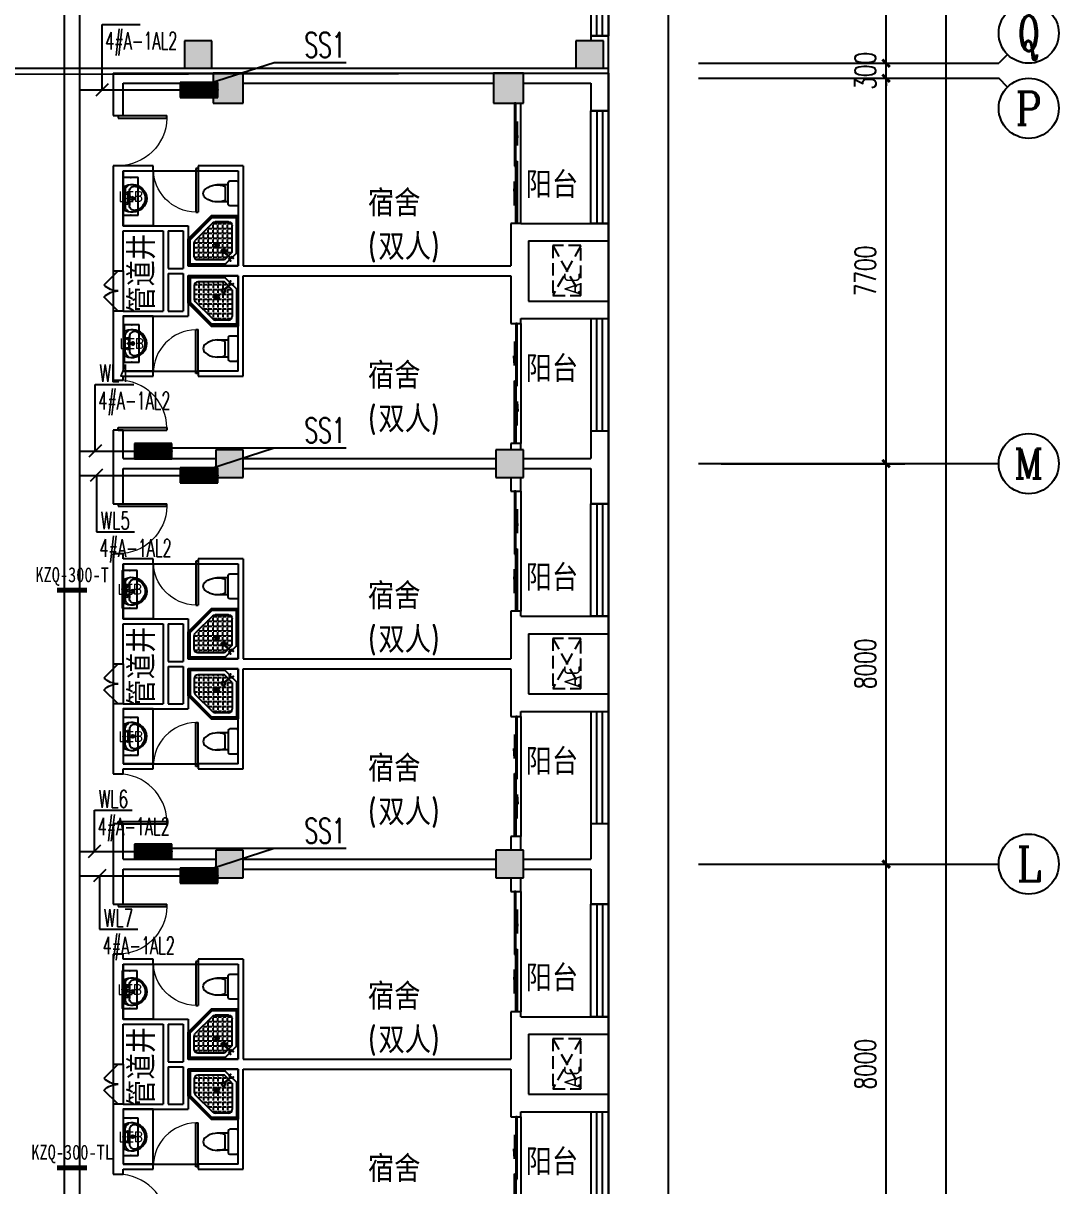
# Model space of a CAD drawing. Extents: x 1725663 to 4653551, y -550461 to 248782.
# Drawn here: x 2155753 to 2176450, y -62416 to -39188 of the extents above; entities that cross this region are included whole.
import ezdxf
from ezdxf.enums import TextEntityAlignment as Align

# ---------------------------------------------------------------- set-up
doc = ezdxf.new("R2010")
doc.units = 0
doc.header["$LTSCALE"] = 1000
doc.linetypes.add('DASH', pattern=[0.35, 0.25, -0.1])
for name, color, linetype in [('0-底图', 7, 'Continuous'), ('AXIS', 3, 'Continuous'), ('AXIS_TEXT', 7, 'Continuous'), ('CABLETRAY', 4, 'Continuous'), ('CLAYER', 7, 'Continuous'), ('COLUMN', 255, 'Continuous'), ('DIM-照明', 3, 'Continuous'), ('DIM-箱柜', 7, 'Continuous'), ('DOOR_FIRE', 4, 'Continuous'), ('EQUIP-箱柜', 3, 'Continuous'), ('fur', 253, 'Continuous'), ('GROUND', 2, 'Continuous'), ('PUB_HATCH', 8, 'Continuous'), ('PUB_TEXT', 7, 'Continuous'), ('TEL_TEXT', 7, 'Continuous'), ('WALL', 2, 'Continuous'), ('WINDOW', 4, 'Continuous'), ('WIRE-照明', 6, 'Continuous'), ('抗震支吊架', 2, 'Continuous'), ('洁具', 213, 'Continuous'), ('空调外机', 211, 'Continuous')]:
    doc.layers.add(name, color=color, linetype=linetype)
doc.styles.add('_TCH_AXIS', font='COMPLEX', dxfattribs={"bigfont": 'GBCBIG'})
doc.styles.add('_TEL_DIM', font='SIMPLEX', dxfattribs={"width": 0.8, "height": 3.5, "bigfont": 'HZTXT'})
doc.styles.add('A_DIM_T3', font='SIMPLEX', dxfattribs={"width": 0.7, "bigfont": 'HZ'})
doc.styles.add('COMPLEX', font='COMPLEX')
doc.styles.add('kzcad', font='', dxfattribs={"width": 0.8})
doc.styles.get("Standard").update_dxf_attribs({"font": 'geniso.shx', "bigfont": 'hztxt.shx'})
doc.styles.get('kzcad').set_extended_font_data('SimSun')
doc.dimstyles.new('_TCH_ARCH&&150', dxfattribs={"dimtxt": 420, "dimasz": 150, "dimexe": 375, "dimexo": 450, "dimgap": 202.5, "dimtad": 1, "dimdec": 0, "dimzin": 0, "dimdsep": 46, "dimtxsty": 'A_DIM_T3', "dimblk": 'ARCHTICK', "dimcen": 0.09, "dimclrt": 7, "dimazin": 2, "dimtfac": 1, "dimtdec": 0, "dimtix": 1, "dimtmove": 2, "dimatfit": 3, "dimfxl": 150, "dimtolj": 1, "dimtzin": 0, "dimarcsym": 0})

# ---------------------------------------------------------------- blocks, each defined once
blk = doc.blocks.new('*X490')
at = {"color": 0}
for p, q in [((-250, 33), (-83, 200)), ((-250, 68), (-118, 200)), ((-250, 104), (-154, 200)), ((-250, 139), (-189, 200)), ((-250, 174), (-224, 200)), ((-247, 0), (-47, 200)), ((-212, 0), (-12, 200)), ((-177, 0), (23, 200)), ((-141, 0), (59, 200)), ((-106, 0), (94, 200)), ((-71, 0), (129, 200)), ((-35, 0), (165, 200)), ((0, 0), (200, 200)), ((35, 0), (235, 200)), ((71, 0), (250, 179)), ((106, 0), (250, 144)), ((141, 0), (250, 109)), ((177, 0), (250, 73)), ((212, 0), (250, 38)), ((247, 0), (250, 3))]:
    blk.add_line(p, q, dxfattribs=at)
blk = doc.blocks.new('$equip$00002943')
for p, q in [((-0.75, 0.6), (-0.75, 0)), ((0.75, 0.6), (-0.75, 0.6)), ((0.75, 0), (0.75, 0.6)), ((-0.75, 0), (0.75, 0))]:
    blk.add_line(p, q)
for points, const_width in [([(-0.75, 0.3), (0.75, 0.3)], 0.6), ([(-0.75, 0.6), (-0.75, 0), (0.75, 0), (0.75, 0.6), (-0.75, 0.6), (-0.75, 0)], 0.02)]:
    blk.add_lwpolyline(points, dxfattribs=dict(const_width=const_width))
for p in [(0, 0.6), (-0.75, 0.3), (0, 0), (0.75, 0.3)]:
    blk.add_point(p)
at = {"xscale": 0.00300000000061118, "yscale": 0.00300000000061118, "zscale": 0.00300000000061118}
blk.add_blockref('*X490', (0, 0), dxfattribs=at)
at = {"color": 7, "style": '_TEL_DIM', "flags": 1}
for tag in ['A', 'REMARK']:
    blk.add_attdef(tag, text='', height=0.00002, dxfattribs=at).set_placement((0, 0), align=Align.MIDDLE_CENTER)
blk = doc.blocks.new('$equip$00002908')
for p, q in [((0.75, 0.6), (-0.75, 0.6)), ((-0.75, 0.6), (-0.75, 0)), ((0.75, 0), (0.75, 0.6)), ((-0.75, 0), (0.75, 0))]:
    blk.add_line(p, q)
at = {"const_width": 0.04}
blk.add_lwpolyline([(-0.75, 0.6), (-0.75, 0), (0.75, 0), (0.75, 0.6), (-0.75, 0.6), (-0.75, 0)], dxfattribs=at)
for p in [(0, 0.6), (-0.75, 0.3), (0, 0), (0.75, 0.3)]:
    blk.add_point(p)
at = {"color": 7, "style": '_TEL_DIM'}
blk.add_attdef('$TEXT$', text='', height=0.4, dxfattribs=at).set_placement((0, 0.3), align=Align.MIDDLE_CENTER)
at = {"color": 7, "style": '_TEL_DIM', "flags": 1}
for tag in ['A', 'REMARK']:
    blk.add_attdef(tag, text='', height=0.00002, dxfattribs=at).set_placement((0, 0), align=Align.MIDDLE_CENTER)
blk = doc.blocks.new('1F平面-CAD导入_dwg_Drawing4_t3_dwg_$plan$00001613-474159-1F-927810-1F')
at = {"layer": '洁具'}
for p, q in [((-30, 250), (-170, 250)), ((-200, 170), (-430, 170)), ((-260, -140), (-260, 140)), ((-200, -170), (-200, -220)), ((-170, -250), (-30, -250))]:
    blk.add_line(p, q, dxfattribs=at)
for points in [[(-200, 220), (-200, 170), (-200, -170), (-430, -170)], [(0, -220), (0, 220)]]:
    blk.add_lwpolyline(points, dxfattribs=at)
for centre, radius, start, end in [((-170, 220), 30, 90, 180), ((-30, 220), 30, 0, 90), ((-590, 0), 110, 123.4509, 236.5491), ((-413, -227), 398, 67.4505, 126.6381), ((-413, 227), 398, 233.3619, 292.5495), ((-170, -220), 30, 180, 270), ((-30, -220), 30, 270, 0)]:
    blk.add_arc(centre, radius, start, end, dxfattribs=at)
blk = doc.blocks.new('$lvtry$00000169')
at = {"color": 0}
for p, q in [((259, -36), (259, 0)), ((259, -36), (36, -259)), ((276, -120), (120, -276)), ((144, -151), (291, -298)), ((151, -144), (298, -291)), ((183, -213), (205, -213)), ((220, -213), (243, -213)), ((259, -24), (976, -24)), ((259, -36), (964, -36)), ((270, -213), (270, -143)), ((270, -213), (340, -213)), ((276, -120), (808, -120)), ((366, -213), (366, -143)), ((366, -213), (436, -213)), ((462, -213), (462, -143)), ((462, -213), (532, -213)), ((558, -213), (558, -143)), ((558, -213), (628, -213)), ((655, -213), (655, -143)), ((655, -213), (725, -213)), ((751, -213), (751, -143)), ((751, -213), (821, -213)), ((847, -213), (847, -143)), ((847, -213), (880, -213)), ((880, -192), (880, -460)), ((964, -36), (976, -24)), ((964, -36), (964, -525)), ((976, -24), (976, -530)), ((36, -259), (0, -259)), ((24, -259), (24, -976)), ((36, -259), (36, -964)), ((120, -276), (120, -808)), ((120, -309), (147, -309)), ((120, -405), (147, -405)), ((173, -309), (173, -239)), ((173, -309), (243, -309)), ((173, -405), (173, -335)), ((173, -405), (243, -405)), ((173, -501), (173, -431)), ((270, -263), (270, -239)), ((270, -405), (270, -335)), ((270, -405), (340, -405)), ((270, -501), (270, -431)), ((334, -309), (340, -309)), ((366, -309), (366, -239)), ((366, -309), (436, -309)), ((366, -405), (366, -335)), ((366, -405), (379, -405)), ((366, -501), (366, -431)), ((462, -309), (462, -239)), ((462, -309), (532, -309)), ((462, -405), (462, -335)), ((462, -405), (532, -405)), ((462, -501), (462, -431)), ((558, -309), (558, -239)), ((558, -309), (628, -309)), ((558, -405), (558, -335)), ((558, -405), (628, -405)), ((558, -501), (558, -431)), ((655, -309), (655, -239)), ((655, -309), (725, -309)), ((655, -405), (655, -335)), ((655, -405), (725, -405)), ((655, -501), (655, -431)), ((751, -309), (751, -239)), ((751, -309), (821, -309)), ((751, -405), (751, -335)), ((751, -405), (821, -405)), ((751, -501), (751, -431)), ((847, -309), (847, -239)), ((847, -309), (880, -309)), ((847, -405), (847, -335)), ((847, -405), (880, -405)), ((847, -501), (847, -431)), ((120, -501), (147, -501)), ((120, -598), (147, -598)), ((120, -694), (147, -694)), ((173, -501), (243, -501)), ((173, -598), (173, -528)), ((173, -598), (243, -598)), ((173, -694), (173, -624)), ((173, -694), (243, -694)), ((270, -501), (340, -501)), ((270, -598), (270, -528)), ((270, -598), (340, -598)), ((270, -694), (270, -624)), ((270, -694), (340, -694)), ((366, -501), (436, -501)), ((366, -598), (366, -528)), ((366, -598), (436, -598)), ((366, -694), (366, -624)), ((366, -694), (436, -694)), ((462, -501), (532, -501)), ((462, -598), (462, -528)), ((462, -598), (532, -598)), ((462, -694), (462, -624)), ((462, -694), (532, -694)), ((859, -511), (511, -859)), ((964, -525), (525, -964)), ((976, -530), (530, -976)), ((558, -501), (628, -501)), ((558, -598), (558, -528)), ((558, -598), (628, -598)), ((558, -694), (558, -624)), ((558, -694), (628, -694)), ((655, -501), (725, -501)), ((655, -598), (655, -528)), ((655, -598), (725, -598)), ((655, -694), (655, -624)), ((655, -694), (676, -694)), ((751, -501), (821, -501)), ((751, -598), (751, -528)), ((751, -598), (773, -598)), ((847, -501), (867, -501)), ((964, -525), (976, -530)), ((120, -790), (147, -790)), ((173, -790), (173, -720)), ((173, -790), (243, -790)), ((173, -878), (173, -816)), ((192, -880), (460, -880)), ((270, -790), (270, -720)), ((270, -790), (340, -790)), ((270, -880), (270, -816)), ((366, -790), (366, -720)), ((366, -790), (436, -790)), ((366, -880), (366, -816)), ((462, -790), (462, -720)), ((462, -790), (532, -790)), ((462, -880), (462, -816)), ((558, -790), (558, -720)), ((558, -790), (580, -790)), ((36, -964), (24, -976)), ((24, -976), (530, -976)), ((36, -964), (525, -964)), ((525, -964), (530, -976))]:
    blk.add_line(p, q, dxfattribs=at)
blk.add_lwpolyline([(0, 0), (0, -1000), (540, -1000), (1000, -540), (1000, 0)], close=True)
for points in [[(0, 0), (0, -1000)], [(0, 0), (1000, 0)], [(1000, 0), (1000, -540)], [(136, -190), (148, -178), (132, -162), (121, -174)], [(190, -136), (178, -148), (162, -132), (174, -121)], [(1000, -540), (540, -1000)], [(0, -1000), (540, -1000)]]:
    blk.add_lwpolyline(points, close=True, dxfattribs=at)
for radius in [43.8, 31.1]:
    blk.add_circle((416, -428), radius, dxfattribs=at)
for centre, radius, start, end in [((808, -192), 72, 0, 90), ((296, -296), 40.6, 142.583, 128.4197), ((296, -296), 28.6, 145.828, 125.6599), ((808, -460), 72, 315, 0), ((192, -808), 72, 180, 270), ((460, -808), 72, 270, 315)]:
    blk.add_arc(centre, radius, start, end, dxfattribs=at)
for p in [(103, -156, 0), (156, -102, 0), (416, -428, 0)]:
    blk.add_point(p, dxfattribs=at)
blk = doc.blocks.new('$lvtry$00000178')
at = {"color": 0}
for p, q in [((-238, 0), (238, 0)), ((-214, -36), (-272, -91)), ((-180, -23), (180, -23)), ((-142, -105), (140, -105)), ((140, -105), (-142, -105)), ((216, -37), (268, -91))]:
    blk.add_line(p, q, dxfattribs=at)
blk.add_lwpolyline([(-104, -430, 0.224698), (110, -425, 0.348046), (269, -79), (239, 0), (-241, 0), (-271, -79, 0.356844)], format="xyb", close=True, dxfattribs=at)
for centre, radius in [((-100, -65), 16.3), ((1, -172), 31.6), ((100, -65), 16.3)]:
    blk.add_circle(centre, radius, dxfattribs=at)
at = {"color": 0, "lineweight": 13}
blk.add_circle((1, -172), 23, dxfattribs=at)
at = {"color": 0}
for centre, radius, start, end in [((-142, -205), 100, 90, 190.5602), ((-1, -179), 243, 190.5602, 349.4398), ((-180, -73), 50, 90, 133.181), ((140, -205), 100, 349.4398, 90), ((180, -73), 50, 44.5607, 90)]:
    blk.add_arc(centre, radius, start, end, dxfattribs=at)
for p in [(0, -65), (1, -172)]:
    blk.add_point(p, dxfattribs=at)
blk = doc.blocks.new('A$C70365C93')
at = {"layer": '洁具'}
blk.add_lwpolyline([(-1900, 2300), (-1900, 1700), (-800, 1700), (-800, 2300)], close=True, dxfattribs=at)
blk.add_blockref('$lvtry$00000178', (-1350, 2280), dxfattribs=at)
at = {"layer": '洁具', "rotation": 180}
blk.add_blockref('$lvtry$00000169', (0, 0), dxfattribs=at)
at = {"layer": '洁具', "extrusion": (0, 0, -1), "xscale": -1, "zscale": -1, "rotation": 90}
blk.add_blockref('1F平面-CAD导入_dwg_Drawing4_t3_dwg_$plan$00001613-474159-1F-927810-1F', (1450, 0), dxfattribs=at)
blk = doc.blocks.new('A$Cf5a72a1b')
at = {"layer": '空调外机', "linetype": 'DASH'}
for p, q in [((1000, 563), (0, 0)), ((1000, 0), (0, 563))]:
    blk.add_line(p, q, dxfattribs=at)
blk.add_lwpolyline([(1000, 563), (0, 563), (0, 0), (1000, 0)], close=True, dxfattribs=at)
at = {"layer": 'PUB_TEXT'}
blk.add_text('AC', height=315, dxfattribs=at).set_placement((5, 18))
blk = doc.blocks.new('_ArchTick')
at = {"color": 0, "linetype": 'ByBlock', "const_width": 0.4}
blk.add_lwpolyline([(-0.5, -0.5), (0.5, 0.5)], dxfattribs=at)
blk = doc.blocks.new('*D691')
at = {"layer": 'AXIS', "color": 0, "lineweight": -2, "transparency": 16777216}
for p, q in [((1606457, 52945), (1611332, 52945)), ((1610957, -26655), (1610957, 52945)), ((1606457, -26655), (1611332, -26655))]:
    blk.add_line(p, q, dxfattribs=at)
at = {"layer": 'Defpoints', "color": 0, "transparency": 16777216}
for p in [(1606007, 52945), (1610957, 52945), (1606007, -26655)]:
    blk.add_point(p, dxfattribs=at)
at = {"layer": 'AXIS', "color": 0, "lineweight": -2, "transparency": 16777216, "xscale": 150, "yscale": 150, "zscale": 150}
for p, rotation in [((1610957, 52945), 90), ((1610957, -26655), 270)]:
    blk.add_blockref('_ArchTick', p, dxfattribs=dict(at, rotation=rotation))
at = {"layer": 'AXIS', "color": 7, "transparency": 16777216, "insert": (1610544, 13145), "char_height": 420, "attachment_point": 5, "rotation": 90, "style": 'A_DIM_T3'}
blk.add_mtext('\\A1;79600', dxfattribs=at)
blk = doc.blocks.new('*D700')
at = {"layer": 'AXIS', "color": 0, "lineweight": -2, "transparency": 16777216}
for p, q in [((1606457, 25145), (1610132, 25145)), ((1609757, 17145), (1609757, 25145)), ((1606457, 17145), (1610132, 17145))]:
    blk.add_line(p, q, dxfattribs=at)
at = {"layer": 'Defpoints', "color": 0, "transparency": 16777216}
for p in [(1606007, 25145), (1609757, 25145), (1606007, 17145)]:
    blk.add_point(p, dxfattribs=at)
at = {"layer": 'AXIS', "color": 0, "lineweight": -2, "transparency": 16777216, "xscale": 150, "yscale": 150, "zscale": 150}
for p, rotation in [((1609757, 25145), 90), ((1609757, 17145), 270)]:
    blk.add_blockref('_ArchTick', p, dxfattribs=dict(at, rotation=rotation))
at = {"layer": 'AXIS', "color": 7, "transparency": 16777216, "insert": (1609344, 21145), "char_height": 420, "attachment_point": 5, "rotation": 90, "style": 'A_DIM_T3'}
blk.add_mtext('\\A1;8000', dxfattribs=at)
blk = doc.blocks.new('*D701')
at = {"layer": 'AXIS', "color": 0, "lineweight": -2, "transparency": 16777216}
for p, q in [((1606457, 33145), (1610132, 33145)), ((1609757, 25145), (1609757, 33145)), ((1606457, 25145), (1610132, 25145))]:
    blk.add_line(p, q, dxfattribs=at)
at = {"layer": 'Defpoints', "color": 0, "transparency": 16777216}
for p in [(1606007, 33145), (1609757, 33145), (1606007, 25145)]:
    blk.add_point(p, dxfattribs=at)
at = {"layer": 'AXIS', "color": 0, "lineweight": -2, "transparency": 16777216, "xscale": 150, "yscale": 150, "zscale": 150}
for p, rotation in [((1609757, 33145), 90), ((1609757, 25145), 270)]:
    blk.add_blockref('_ArchTick', p, dxfattribs=dict(at, rotation=rotation))
at = {"layer": 'AXIS', "color": 7, "transparency": 16777216, "insert": (1609344, 29145), "char_height": 420, "attachment_point": 5, "rotation": 90, "style": 'A_DIM_T3'}
blk.add_mtext('\\A1;8000', dxfattribs=at)
blk = doc.blocks.new('*D702')
at = {"layer": 'AXIS', "color": 0, "lineweight": -2, "transparency": 16777216}
for p, q in [((1606457, 40845), (1610132, 40845)), ((1609757, 33145), (1609757, 40845)), ((1606457, 33145), (1610132, 33145))]:
    blk.add_line(p, q, dxfattribs=at)
at = {"layer": 'Defpoints', "color": 0, "transparency": 16777216}
for p in [(1606007, 40845), (1609757, 40845), (1606007, 33145)]:
    blk.add_point(p, dxfattribs=at)
at = {"layer": 'AXIS', "color": 0, "lineweight": -2, "transparency": 16777216, "xscale": 150, "yscale": 150, "zscale": 150}
for p, rotation in [((1609757, 40845), 90), ((1609757, 33145), 270)]:
    blk.add_blockref('_ArchTick', p, dxfattribs=dict(at, rotation=rotation))
at = {"layer": 'AXIS', "color": 7, "transparency": 16777216, "insert": (1609344, 36995), "char_height": 420, "attachment_point": 5, "rotation": 90, "style": 'A_DIM_T3'}
blk.add_mtext('\\A1;7700', dxfattribs=at)
blk = doc.blocks.new('*D703')
at = {"layer": 'AXIS', "color": 0, "lineweight": -2, "transparency": 16777216}
for p, q in [((1606457, 41145), (1610132, 41145)), ((1609757, 41145), (1609757, 41295)), ((1609757, 40845), (1609757, 41145)), ((1606457, 40845), (1610132, 40845)), ((1609757, 40845), (1609757, 40695))]:
    blk.add_line(p, q, dxfattribs=at)
at = {"layer": 'Defpoints', "color": 0, "transparency": 16777216}
for p in [(1606007, 41145), (1609757, 41145), (1606007, 40845)]:
    blk.add_point(p, dxfattribs=at)
at = {"layer": 'AXIS', "color": 0, "lineweight": -2, "transparency": 16777216, "xscale": 150, "yscale": 150, "zscale": 150}
for p, rotation in [((1609757, 41145), 270), ((1609757, 40845), 90)]:
    blk.add_blockref('_ArchTick', p, dxfattribs=dict(at, rotation=rotation))
at = {"layer": 'AXIS', "color": 7, "transparency": 16777216, "insert": (1609344, 40995), "char_height": 420, "attachment_point": 5, "rotation": 90, "style": 'A_DIM_T3'}
blk.add_mtext('\\A1;300', dxfattribs=at)
blk = doc.blocks.new('*D704')
at = {"layer": 'AXIS', "color": 0, "lineweight": -2, "transparency": 16777216}
for p, q in [((1606457, 45945), (1610132, 45945)), ((1609757, 41145), (1609757, 45945)), ((1606457, 41145), (1610132, 41145))]:
    blk.add_line(p, q, dxfattribs=at)
at = {"layer": 'Defpoints', "color": 0, "transparency": 16777216}
for p in [(1606007, 45945), (1609757, 45945), (1606007, 41145)]:
    blk.add_point(p, dxfattribs=at)
at = {"layer": 'AXIS', "color": 0, "lineweight": -2, "transparency": 16777216, "xscale": 150, "yscale": 150, "zscale": 150}
for p, rotation in [((1609757, 45945), 90), ((1609757, 41145), 270)]:
    blk.add_blockref('_ArchTick', p, dxfattribs=dict(at, rotation=rotation))
at = {"layer": 'AXIS', "color": 7, "transparency": 16777216, "insert": (1609344, 43545), "char_height": 420, "attachment_point": 5, "rotation": 90, "style": 'A_DIM_T3'}
blk.add_mtext('\\A1;4800', dxfattribs=at)
blk = doc.blocks.new('$DorLib2D$00000131')
at = {"color": 0, "linetype": 'Continuous'}
for p, q in [((0.15, 0.125), (0.2319, 0.1973)), ((0.2319, 0.1973), (0.2319, 0.125)), ((-0.5, 0.125), (-0.5, 0)), ((0.0192, 0.125), (-0.5, 0.125)), ((0.0192, 0), (0.0192, 0.125)), ((0.35, 0.125), (0.15, 0.125)), ((-0.5, 0), (0.0192, 0)), ((-0.024, 0), (0.5, 0)), ((-0.024, -0.125), (-0.024, 0)), ((0.5, 0), (0.5, -0.125)), ((-0.35, -0.125), (-0.15, -0.125)), ((-0.2319, -0.1973), (-0.2319, -0.125)), ((-0.15, -0.125), (-0.2319, -0.1973)), ((0.5, -0.125), (-0.024, -0.125))]:
    blk.add_line(p, q, dxfattribs=at)
blk = doc.blocks.new('_AXISO')
blk.add_circle((0, 0), 0.5)
at = {"layer": 'AXIS_TEXT', "style": 'COMPLEX', "width": 1.041667}
blk.add_attdef('A', text='', height=0.56, dxfattribs=at).set_placement((-0.25, -0.28), (0.25, -0.28), align=Align.FIT)
blk = doc.blocks.new('$DorLib2D$00000116')
at = {"color": 0}
for p, q in [((-0.5, 0), (-0.146, 0.354)), ((0.5, 0), (0.146, 0.354))]:
    blk.add_line(p, q, dxfattribs=at)
for centre, start, end in [((-0.5, 0), 0, 45), ((0.5, 0), 135, 180)]:
    blk.add_arc(centre, 0.5, start, end, dxfattribs=at)
blk = doc.blocks.new('$DorLib2D$00000001')
for p, q in [((0.45, 0.975), (0.5, 0.975)), ((0.45, 0), (0.45, 0.975)), ((0.5, 0), (0.5, 0.975)), ((0.5, 0), (0.45, 0))]:
    blk.add_line(p, q)
at = {"lineweight": 13}
blk.add_arc((0.475, 0), 0.975, 91.4693, 180, dxfattribs=at)
blk = doc.blocks.new('$WINLIB2D$00000001')
at = {"color": 0}
for points in [[(-0.5, 0.5), (-0.5, -0.5)], [(-0.5, 0.5), (0.5, 0.5)], [(0.5, -0.5), (0.5, 0.5)], [(0.5, 0.167), (-0.5, 0.167)], [(0.5, -0.167), (-0.5, -0.167)], [(-0.5, -0.5), (0.5, -0.5)]]:
    blk.add_lwpolyline(points, dxfattribs=at)
blk = doc.blocks.new('ghj')
at = {"layer": 'PUB_HATCH'}
for points in [[(1596282, 41595.3), (1595732, 41595.3), (1595732, 41045.3), (1596282, 41045.3)], [(1604107, 41595.3), (1603557, 41595.3), (1603557, 41045.3), (1604107, 41045.3)], [(1596907, 40945.3), (1596307, 40945.3), (1596307, 40345.3), (1596907, 40345.3)], [(1602507, 40945.3), (1601907, 40945.3), (1601907, 40345.3), (1602507, 40345.3)], [(1596907, 33420.3), (1596357, 33420.3), (1596357, 32870.3), (1596907, 32870.3)], [(1602507, 33420.3), (1601957, 33420.3), (1601957, 32870.3), (1602507, 32870.3)], [(1596907, 25420.3), (1596357, 25420.3), (1596357, 24870.3), (1596907, 24870.3)], [(1602507, 25420.3), (1601957, 25420.3), (1601957, 24870.3), (1602507, 24870.3)]]:
    blk.add_hatch(color=256, dxfattribs=at).paths.add_polyline_path(points)
at = {"layer": 'AXIS'}
for p, q in [((1606007, 41145.3), (1612007, 41145.3)), ((1612182.7, 41321), (1612007, 41145.3)), ((1606007, 40845.3), (1612007, 40845.3)), ((1612182.7, 40669.5), (1612007, 40845.3)), ((1606007, 33145.3), (1612007, 33145.3)), ((1606007, 25145.3), (1612007, 25145.3))]:
    blk.add_line(p, q, dxfattribs=at)
at = {"layer": 'COLUMN'}
for p, q in [((1596282, 41595.3), (1595732, 41595.3)), ((1595732, 41595.3), (1595732, 41045.3)), ((1596282, 41045.3), (1596282, 41595.3)), ((1604107, 41595.3), (1603557, 41595.3)), ((1603557, 41595.3), (1603557, 41045.3)), ((1604107, 41045.3), (1604107, 41595.3)), ((1595732, 41045.3), (1596282, 41045.3)), ((1596907, 40945.3), (1596307, 40945.3)), ((1596307, 40945.3), (1596307, 40345.3)), ((1596907, 40345.3), (1596907, 40945.3)), ((1602507, 40945.3), (1601907, 40945.3)), ((1601907, 40945.3), (1601907, 40345.3)), ((1602507, 40345.3), (1602507, 40945.3)), ((1603557, 41045.3), (1604107, 41045.3)), ((1596307, 40345.3), (1596907, 40345.3)), ((1601907, 40345.3), (1602507, 40345.3)), ((1596907, 33420.3), (1596357, 33420.3)), ((1596357, 33420.3), (1596357, 32870.3)), ((1596907, 32870.3), (1596907, 33420.3)), ((1602507, 33420.3), (1601957, 33420.3)), ((1601957, 33420.3), (1601957, 32870.3)), ((1602507, 32870.3), (1602507, 33420.3)), ((1596357, 32870.3), (1596907, 32870.3)), ((1601957, 32870.3), (1602507, 32870.3)), ((1596907, 25420.3), (1596357, 25420.3)), ((1596357, 25420.3), (1596357, 24870.3)), ((1596907, 24870.3), (1596907, 25420.3)), ((1602507, 25420.3), (1601957, 25420.3)), ((1601957, 25420.3), (1601957, 24870.3)), ((1602507, 24870.3), (1602507, 25420.3)), ((1596357, 24870.3), (1596907, 24870.3)), ((1601957, 24870.3), (1602507, 24870.3))]:
    blk.add_line(p, q, dxfattribs=at)
at = {"layer": 'DOOR_FIRE'}
for p, q in [((1594307, 36995.3), (1594307, 36195.3)), ((1594507, 36995.3), (1594507, 36195.3)), ((1594307, 29145.3), (1594307, 28345.3)), ((1594507, 29145.3), (1594507, 28345.3)), ((1594307, 21145.3), (1594307, 20345.3)), ((1594507, 21145.3), (1594507, 20345.3))]:
    blk.add_line(p, q, dxfattribs=at)
at = {"layer": 'fur'}
blk.add_line((1592207, 41045.3), (1603607, 41045.3), dxfattribs=at)
at = {"layer": 'GROUND'}
for p, q in [((1605407, -27854.7), (1605407, 54145.3)), ((1604207, -26654.7), (1604207, 52945.3))]:
    blk.add_line(p, q, dxfattribs=at)
at = {"layer": 'WALL'}
for p, q in [((1604207, 41695.3), (1603857, 41695.3)), ((1603857, 41695.3), (1603857, 41595.3)), ((1604207, 41045.3), (1604207, 41695.3)), ((1594307, 40945.3), (1594307, 40099.5)), ((1594307, 40945.3), (1596307, 40945.3)), ((1596907, 40945.3), (1601907, 40945.3)), ((1602507, 40945.3), (1604207, 40945.3)), ((1604107, 41045.3), (1604207, 41045.3)), ((1604207, 40195.3), (1604207, 40945.3)), ((1594507, 40099.5), (1594507, 40745.3)), ((1594507, 40745.3), (1596307, 40745.3)), ((1596907, 40745.3), (1601907, 40745.3)), ((1602507, 40745.3), (1603857, 40745.3)), ((1603857, 40745.3), (1603857, 40195.3)), ((1603857, 40195.3), (1604207, 40195.3)), ((1594307, 40099.5), (1594507, 40099.5)), ((1594507, 39099.5), (1594307, 39099.5)), ((1594307, 39099.5), (1594307, 39095.3)), ((1594307, 39095.3), (1594307, 37895.3)), ((1594507, 39095.3), (1594507, 39099.5)), ((1595107, 39095.3), (1594507, 39095.3)), ((1595107, 38995.3), (1595107, 39095.3)), ((1596907, 39095.3), (1596007, 39095.3)), ((1596007, 39095.3), (1596007, 38995.3)), ((1596907, 39095.3), (1596907, 37095.3)), ((1594507, 38995.3), (1594507, 37895.3)), ((1594507, 38995.3), (1595107, 38995.3)), ((1596007, 38995.3), (1596807, 38995.3)), ((1596807, 38995.3), (1596807, 37095.3)), ((1594307, 37895.3), (1594307, 36995.3)), ((1594507, 37895.3), (1595307, 37895.3)), ((1595307, 37895.3), (1595807, 37895.3)), ((1595807, 37895.3), (1595807, 37095.3)), ((1602457, 37945.3), (1602257, 37945.3)), ((1602257, 37945.3), (1602257, 37695.3)), ((1602457, 37945.3), (1603857, 37945.3)), ((1604207, 37945.3), (1603857, 37945.3)), ((1604207, 37595.3), (1604207, 37945.3)), ((1594507, 36995.3), (1594507, 37795.3)), ((1594507, 37795.3), (1595307, 37795.3)), ((1595307, 37795.3), (1595307, 36995.3)), ((1595407, 37795.3), (1595707, 37795.3)), ((1595407, 37795.3), (1595407, 37045.3)), ((1595707, 37795.3), (1595707, 37045.3)), ((1602257, 37695.3), (1602257, 37095.3)), ((1602607, 37595.3), (1604207, 37595.3)), ((1602607, 37595.3), (1602607, 36995.3)), ((1594307, 36995.3), (1594507, 36995.3)), ((1595307, 36995.3), (1595307, 36195.3)), ((1595407, 37045.3), (1595707, 37045.3)), ((1595407, 36945.3), (1595407, 36195.3)), ((1595407, 36945.3), (1595707, 36945.3)), ((1595707, 36945.3), (1595707, 36195.3)), ((1595807, 37095.3), (1596807, 37095.3)), ((1596907, 37095.3), (1602257, 37095.3)), ((1602607, 36995.3), (1602607, 36395.3)), ((1595807, 36895.3), (1595807, 36095.3)), ((1595807, 36895.3), (1596807, 36895.3)), ((1596807, 34995.3), (1596807, 36895.3)), ((1596907, 34895.3), (1596907, 36895.3)), ((1596907, 36895.3), (1602257, 36895.3)), ((1602257, 36895.3), (1602257, 36295.3)), ((1602257, 36295.3), (1602257, 35945.3)), ((1602607, 36395.3), (1604207, 36395.3)), ((1604207, 36045.3), (1604207, 36395.3)), ((1594507, 36195.3), (1594307, 36195.3)), ((1594307, 36195.3), (1594307, 36095.3)), ((1594307, 36095.3), (1594307, 34895.3)), ((1594507, 36195.3), (1595307, 36195.3)), ((1594507, 36095.3), (1594507, 34995.3)), ((1594507, 36095.3), (1595307, 36095.3)), ((1595307, 36095.3), (1595807, 36095.3)), ((1595407, 36195.3), (1595707, 36195.3)), ((1602457, 35945.3), (1602457, 36045.3)), ((1602457, 36045.3), (1603857, 36045.3)), ((1603857, 36045.3), (1604207, 36045.3)), ((1602257, 35945.3), (1602457, 35945.3)), ((1594307, 34895.3), (1594307, 34815.6)), ((1595107, 34995.3), (1594507, 34995.3)), ((1594507, 34895.3), (1595107, 34895.3)), ((1594507, 34815.6), (1594507, 34895.3)), ((1595107, 34895.3), (1595107, 34995.3)), ((1596807, 34995.3), (1596007, 34995.3)), ((1596007, 34995.3), (1596007, 34895.3)), ((1596007, 34895.3), (1596907, 34895.3)), ((1594307, 34815.6), (1594507, 34815.6)), ((1594507, 33815.6), (1594307, 33815.6)), ((1594307, 33815.6), (1594307, 33145.3)), ((1594507, 33245.3), (1594507, 33815.6)), ((1604207, 33795.3), (1603857, 33795.3)), ((1603857, 33795.3), (1603857, 33245.3)), ((1604207, 33145.3), (1604207, 33795.3)), ((1602457, 33545.3), (1602257, 33545.3)), ((1602257, 33545.3), (1602257, 33420.3)), ((1602457, 33420.3), (1602457, 33545.3)), ((1594507, 33245.3), (1596357, 33245.3)), ((1596907, 33245.3), (1601957, 33245.3)), ((1602507, 33245.3), (1603857, 33245.3)), ((1594307, 33145.3), (1594307, 32345.3)), ((1594507, 32345.3), (1594507, 33045.3)), ((1594507, 33045.3), (1596357, 33045.3)), ((1596907, 33045.3), (1601957, 33045.3)), ((1602507, 33045.3), (1603857, 33045.3)), ((1603857, 33045.3), (1603857, 32345.3)), ((1604207, 32345.3), (1604207, 33145.3)), ((1602257, 32870.3), (1602257, 32595.3)), ((1602457, 32595.3), (1602457, 32870.3)), ((1602257, 32595.3), (1602457, 32595.3)), ((1594307, 32345.3), (1594507, 32345.3)), ((1603857, 32345.3), (1604207, 32345.3)), ((1594507, 31345.3), (1594307, 31345.3)), ((1594307, 31345.3), (1594307, 31245.3)), ((1594307, 31245.3), (1594307, 30045.3)), ((1594507, 31245.3), (1594507, 31345.3)), ((1595107, 31245.3), (1594507, 31245.3)), ((1594507, 31145.3), (1594507, 30045.3)), ((1594507, 31145.3), (1595107, 31145.3)), ((1595107, 31145.3), (1595107, 31245.3)), ((1596907, 31245.3), (1596007, 31245.3)), ((1596007, 31245.3), (1596007, 31145.3)), ((1596007, 31145.3), (1596807, 31145.3)), ((1596807, 31145.3), (1596807, 29245.3)), ((1596907, 31245.3), (1596907, 29245.3)), ((1594307, 30045.3), (1594307, 29145.3)), ((1594507, 30045.3), (1595307, 30045.3)), ((1595307, 30045.3), (1595807, 30045.3)), ((1595807, 30045.3), (1595807, 29245.3)), ((1602457, 30195.3), (1602257, 30195.3)), ((1602257, 30195.3), (1602257, 29845.3)), ((1602457, 30095.3), (1602457, 30195.3)), ((1602457, 30095.3), (1603857, 30095.3)), ((1604207, 30095.3), (1603857, 30095.3)), ((1604207, 29745.3), (1604207, 30095.3)), ((1594507, 29145.3), (1594507, 29945.3)), ((1594507, 29945.3), (1595307, 29945.3)), ((1595307, 29945.3), (1595307, 29145.3)), ((1595407, 29945.3), (1595707, 29945.3)), ((1595407, 29945.3), (1595407, 29195.3)), ((1595707, 29945.3), (1595707, 29195.3)), ((1602257, 29845.3), (1602257, 29245.3)), ((1602607, 29745.3), (1602607, 29145.3)), ((1602607, 29745.3), (1604207, 29745.3)), ((1594307, 29145.3), (1594507, 29145.3)), ((1595307, 29145.3), (1595307, 28345.3)), ((1595407, 29195.3), (1595707, 29195.3)), ((1595407, 29095.3), (1595407, 28345.3)), ((1595407, 29095.3), (1595707, 29095.3)), ((1595707, 29095.3), (1595707, 28345.3)), ((1595807, 29245.3), (1596807, 29245.3)), ((1595807, 29045.3), (1595807, 28245.3)), ((1595807, 29045.3), (1596807, 29045.3)), ((1596807, 27145.3), (1596807, 29045.3)), ((1596907, 29245.3), (1602257, 29245.3)), ((1596907, 27045.3), (1596907, 29045.3)), ((1596907, 29045.3), (1602257, 29045.3)), ((1602257, 29045.3), (1602257, 28445.3)), ((1602607, 29145.3), (1602607, 28545.3)), ((1594507, 28345.3), (1594307, 28345.3)), ((1594307, 28345.3), (1594307, 28245.3)), ((1594507, 28345.3), (1595307, 28345.3)), ((1595407, 28345.3), (1595707, 28345.3)), ((1602257, 28445.3), (1602257, 28095.3)), ((1602607, 28545.3), (1604207, 28545.3)), ((1604207, 28195.3), (1604207, 28545.3)), ((1594307, 28245.3), (1594307, 27045.3)), ((1594507, 28245.3), (1594507, 27145.3)), ((1594507, 28245.3), (1595307, 28245.3)), ((1595307, 28245.3), (1595807, 28245.3)), ((1602457, 28095.3), (1602457, 28195.3)), ((1602457, 28195.3), (1603857, 28195.3)), ((1603857, 28195.3), (1604207, 28195.3)), ((1602257, 28095.3), (1602457, 28095.3)), ((1594307, 27045.3), (1594307, 26945.3)), ((1594307, 26945.3), (1594507, 26945.3)), ((1595107, 27145.3), (1594507, 27145.3)), ((1594507, 27045.3), (1595107, 27045.3)), ((1594507, 26945.3), (1594507, 27045.3)), ((1595107, 27045.3), (1595107, 27145.3)), ((1596807, 27145.3), (1596007, 27145.3)), ((1596007, 27145.3), (1596007, 27045.3)), ((1596007, 27045.3), (1596907, 27045.3)), ((1594507, 25945.3), (1594307, 25945.3)), ((1594307, 25945.3), (1594307, 25145.3)), ((1594507, 25245.3), (1594507, 25945.3)), ((1604207, 25945.3), (1603857, 25945.3)), ((1603857, 25945.3), (1603857, 25245.3)), ((1604207, 25145.3), (1604207, 25945.3)), ((1602457, 25695.3), (1602257, 25695.3)), ((1602257, 25695.3), (1602257, 25420.3)), ((1602457, 25420.3), (1602457, 25695.3)), ((1594307, 25145.3), (1594307, 24345.3)), ((1594507, 25245.3), (1596357, 25245.3)), ((1596907, 25245.3), (1601957, 25245.3)), ((1602507, 25245.3), (1603857, 25245.3)), ((1604207, 24345.3), (1604207, 25145.3)), ((1594507, 24345.3), (1594507, 25045.3)), ((1594507, 25045.3), (1596357, 25045.3)), ((1596907, 25045.3), (1601957, 25045.3)), ((1602257, 24870.3), (1602257, 24595.3)), ((1602457, 24595.3), (1602457, 24870.3)), ((1602507, 25045.3), (1603857, 25045.3)), ((1603857, 25045.3), (1603857, 24345.3)), ((1602257, 24595.3), (1602457, 24595.3)), ((1594307, 24345.3), (1594507, 24345.3)), ((1603857, 24345.3), (1604207, 24345.3)), ((1594507, 23345.3), (1594307, 23345.3)), ((1594307, 23345.3), (1594307, 23245.3)), ((1594307, 23245.3), (1594307, 22045.3)), ((1594507, 23245.3), (1594507, 23345.3)), ((1595107, 23245.3), (1594507, 23245.3)), ((1595107, 23145.3), (1595107, 23245.3)), ((1596907, 23245.3), (1596007, 23245.3)), ((1596007, 23245.3), (1596007, 23145.3)), ((1596907, 23245.3), (1596907, 21245.3)), ((1594507, 23145.3), (1594507, 22045.3)), ((1594507, 23145.3), (1595107, 23145.3)), ((1596007, 23145.3), (1596807, 23145.3)), ((1596807, 23145.3), (1596807, 21245.3)), ((1602457, 22195.3), (1602257, 22195.3)), ((1602257, 22195.3), (1602257, 21845.3)), ((1602457, 22095.3), (1602457, 22195.3)), ((1602457, 22095.3), (1603857, 22095.3)), ((1604207, 22095.3), (1603857, 22095.3)), ((1604207, 21745.3), (1604207, 22095.3)), ((1594307, 22045.3), (1594307, 21145.3)), ((1594507, 22045.3), (1595307, 22045.3)), ((1594507, 21145.3), (1594507, 21945.3)), ((1594507, 21945.3), (1595307, 21945.3)), ((1595307, 22045.3), (1595807, 22045.3)), ((1595307, 21945.3), (1595307, 21145.3)), ((1595407, 21945.3), (1595707, 21945.3)), ((1595407, 21945.3), (1595407, 21195.3)), ((1595707, 21945.3), (1595707, 21195.3)), ((1595807, 22045.3), (1595807, 21245.3)), ((1602257, 21845.3), (1602257, 21245.3)), ((1602607, 21745.3), (1602607, 21145.3)), ((1602607, 21745.3), (1604207, 21745.3)), ((1594307, 21145.3), (1594507, 21145.3)), ((1595307, 21145.3), (1595307, 20345.3)), ((1595407, 21195.3), (1595707, 21195.3)), ((1595807, 21245.3), (1596807, 21245.3)), ((1596907, 21245.3), (1602257, 21245.3)), ((1602607, 21145.3), (1602607, 20545.3)), ((1595407, 21095.3), (1595407, 20345.3)), ((1595407, 21095.3), (1595707, 21095.3)), ((1595707, 21095.3), (1595707, 20345.3)), ((1595807, 21045.3), (1595807, 20245.3)), ((1595807, 21045.3), (1596807, 21045.3)), ((1596807, 19145.3), (1596807, 21045.3)), ((1596907, 19045.3), (1596907, 21045.3)), ((1596907, 21045.3), (1602257, 21045.3)), ((1602257, 21045.3), (1602257, 20445.3)), ((1602257, 20445.3), (1602257, 20095.3)), ((1602607, 20545.3), (1604207, 20545.3)), ((1604207, 20195.3), (1604207, 20545.3)), ((1594507, 20345.3), (1594307, 20345.3)), ((1594307, 20345.3), (1594307, 20245.3)), ((1594307, 20245.3), (1594307, 19045.3)), ((1594507, 20345.3), (1595307, 20345.3)), ((1594507, 20245.3), (1594507, 19145.3)), ((1594507, 20245.3), (1595307, 20245.3)), ((1595307, 20245.3), (1595807, 20245.3)), ((1595407, 20345.3), (1595707, 20345.3)), ((1602257, 20095.3), (1602457, 20095.3)), ((1602457, 20095.3), (1602457, 20195.3)), ((1602457, 20195.3), (1603857, 20195.3)), ((1603857, 20195.3), (1604207, 20195.3)), ((1595107, 19145.3), (1594507, 19145.3)), ((1595107, 19045.3), (1595107, 19145.3)), ((1596807, 19145.3), (1596007, 19145.3)), ((1596007, 19145.3), (1596007, 19045.3)), ((1594307, 19045.3), (1594307, 18945.3)), ((1594307, 18945.3), (1594507, 18945.3)), ((1594507, 19045.3), (1595107, 19045.3)), ((1594507, 18945.3), (1594507, 19045.3)), ((1596007, 19045.3), (1596907, 19045.3))]:
    blk.add_line(p, q, dxfattribs=at)
blk.add_lwpolyline([(1591607, 40929.5), (1604207, 40945.3), (1604207, -14654.7), (1591607, -14670.5)], close=True, dxfattribs=at)
at = {"layer": 'WINDOW'}
for p, q in [((1602457, 37945.3), (1602457, 40345.3)), ((1595107, 38995.3), (1596007, 38995.3)), ((1602457, 35945.3), (1602457, 33545.3)), ((1595107, 34995.3), (1596007, 34995.3)), ((1602457, 32595.3), (1602457, 30195.3)), ((1595107, 31145.3), (1596007, 31145.3)), ((1602457, 28095.3), (1602457, 25695.3)), ((1595107, 27145.3), (1596007, 27145.3)), ((1602457, 24595.3), (1602457, 22195.3)), ((1595107, 23145.3), (1596007, 23145.3)), ((1602457, 20095.3), (1602457, 17695.3)), ((1595107, 19145.3), (1596007, 19145.3))]:
    blk.add_line(p, q, dxfattribs=at)
at = {"xscale": -1, "rotation": 90}
for p in [(1596807, 37095.3), (1596807, 29245.3), (1596807, 21245.3)]:
    blk.add_blockref('A$C70365C93', p, dxfattribs=at)
at = {"rotation": 90}
for name, p in [('A$Cf5a72a1b', (1603655.1, 36504.1)), ('A$C70365C93', (1596807, 36895.3)), ('A$Cf5a72a1b', (1603655.1, 28654.1)), ('A$C70365C93', (1596807, 29045.3)), ('A$Cf5a72a1b', (1603655.1, 20654.1)), ('A$C70365C93', (1596807, 21045.3))]:
    blk.add_blockref(name, p, dxfattribs=at)
at = {"layer": 'AXIS'}
ref = blk.add_blockref('_AXISO', (1612607, 41745.3), dxfattribs=dict(at, xscale=1200, yscale=1200, zscale=1200))
ref.add_attrib('A', 'Q', dxfattribs={"layer": 'AXIS_TEXT', "height": 715.4, "style": '_TCH_AXIS', "width": 0.807692}).set_placement((1612386.9, 41387.6), (1612827.1, 41387.6), align=Align.FIT)
ref = blk.add_blockref('_AXISO', (1612607, 40245.3), dxfattribs=dict(at, xscale=1200, yscale=1200, zscale=1200))
ref.add_attrib('A', 'P', dxfattribs={"layer": 'AXIS_TEXT', "height": 652.9, "style": '_TCH_AXIS'}).set_placement((1612342.7, 39918.8), (1612871.3, 39918.8), align=Align.FIT)
ref = blk.add_blockref('_AXISO', (1612607, 33145.3), dxfattribs=dict(at, xscale=1200, yscale=1200, zscale=1200))
ref.add_attrib('A', 'M', dxfattribs={"layer": 'AXIS_TEXT', "height": 594, "style": '_TCH_AXIS'}).set_placement((1612310, 32848.3), (1612904, 32848.3), align=Align.FIT)
ref = blk.add_blockref('_AXISO', (1612607, 25145.3), dxfattribs=dict(at, xscale=1200, yscale=1200, zscale=1200))
ref.add_attrib('A', 'L', dxfattribs={"layer": 'AXIS_TEXT', "height": 683.5, "style": '_TCH_AXIS'}).set_placement((1612362.9, 24803.5), (1612851.1, 24803.5), align=Align.FIT)
at = {"layer": 'DOOR_FIRE', "xscale": 800, "yscale": -800, "zscale": 200}
for p, rotation in [((1594407, 36595.3), 269.9999999999926), ((1594407, 28745.3), 269.9999999999852), ((1594407, 20745.3), 269.9999999999852)]:
    blk.add_blockref('$DorLib2D$00000116', p, dxfattribs=dict(at, rotation=rotation))
at = {"layer": 'WINDOW'}
for name, p, xscale, yscale, zscale, rotation in [('$WINLIB2D$00000001', (1604032, 42395.3), -1400, -350, -1400, 90), ('$DorLib2D$00000131', (1602357, 39145.3), 2400, -200, 2400, 90), ('$WINLIB2D$00000001', (1604032, 39070.3), 2249.999999993481, 350, 2249.999999993481, 90), ('$DorLib2D$00000001', (1594407, 39599.5), -1000, 1000, -1000, 270), ('$WINLIB2D$00000001', (1604032, 34920.3), -2249.999999993481, 350, -2249.999999993481, 90), ('$DorLib2D$00000131', (1602357, 34745.3), 2400, 200, 2400, 270), ('$DorLib2D$00000001', (1594407, 34315.6), 1000, 1000, 1000, 269.9999999999923), ('$DorLib2D$00000131', (1602357, 31395.3), -2400, 200, -2400, 270), ('$DorLib2D$00000001', (1594407, 31845.3), -1000, 1000, -1000, 270), ('$WINLIB2D$00000001', (1604032, 31220.3), 2249.999999993481, 350, 2249.999999993481, 90), ('$WINLIB2D$00000001', (1604032, 27070.3), -2249.999999993481, 350, -2249.999999993481, 90), ('$DorLib2D$00000131', (1602357, 26895.3), 2400, 200, 2400, 270), ('$DorLib2D$00000001', (1594407, 26445.3), 1000, 1000, 1000, 270), ('$DorLib2D$00000131', (1602357, 23395.3), -2400, 200, -2400, 270), ('$DorLib2D$00000001', (1594407, 23845.3), -1000, 1000, -1000, 270), ('$WINLIB2D$00000001', (1604032, 23220.3), 2249.999999993481, 350, 2249.999999993481, 90), ('$DorLib2D$00000131', (1602357, 18895.3), 2400, 200, 2400, 270), ('$WINLIB2D$00000001', (1604032, 19070.3), -2249.999999993481, 350, -2249.999999993481, 90), ('$DorLib2D$00000001', (1594407, 18445.3), 1000, 1000, 1000, 269.999999999993)]:
    blk.add_blockref(name, p, dxfattribs=dict(at, xscale=xscale, yscale=yscale, zscale=zscale, rotation=rotation))
at = {"layer": 'WINDOW', "xscale": 900, "zscale": 900}
for p, yscale in [((1595557, 39045.3), -900), ((1595557, 34945.3), 900), ((1595557, 31195.3), -900), ((1595557, 27095.3), 900), ((1595557, 23195.3), -900), ((1595557, 19095.3), 900)]:
    blk.add_blockref('$DorLib2D$00000001', p, dxfattribs=dict(at, yscale=yscale))
at = {"layer": 'CLAYER'}
for p in [(1595142.9, 36161.7), (1595142.9, 28311.7), (1595142.9, 20311.7)]:
    blk.add_text('管道井', height=525, rotation=90, dxfattribs=at).set_placement(p)
at = {"layer": 'PUB_TEXT'}
for s, p in [('阳台', (1602551.7, 38453.1)), ('宿舍', (1599399.2, 38087.3)), ('(', (1599399.2, 37215.2)), ('双人', (1599609.2, 37215.2)), (')', (1600659.2, 37215.2)), ('阳台', (1602551.7, 34777.6)), ('宿舍', (1599399.2, 34641.9)), ('(', (1599399.2, 33769.8)), ('双人', (1599609.2, 33769.8)), (')', (1600659.2, 33769.8)), ('阳台', (1602551.7, 30603.1)), ('宿舍', (1599399.2, 30237.3)), ('(', (1599399.2, 29365.2)), ('双人', (1599609.2, 29365.2)), (')', (1600659.2, 29365.2)), ('阳台', (1602551.7, 26927.6)), ('宿舍', (1599399.2, 26791.9)), ('(', (1599399.2, 25919.8)), ('双人', (1599609.2, 25919.8)), (')', (1600659.2, 25919.8)), ('阳台', (1602551.7, 22603.1)), ('宿舍', (1599399.2, 22237.3)), ('(', (1599399.2, 21365.2)), ('双人', (1599609.2, 21365.2)), (')', (1600659.2, 21365.2)), ('宿舍', (1599399.2, 18791.9)), ('阳台', (1602551.7, 18927.6))]:
    blk.add_text(s, height=525, dxfattribs=at).set_placement(p)
at = {"layer": 'AXIS'}
for p1, p2, distance, picture, middle in [((1606007, -26654.7), (1606007, 52945.3), -4950, '*D691', (1610544.5, 13145.3)), ((1606007, 41145.3), (1606007, 45945.3), -3750, '*D704', (1609344.5, 43545.3)), ((1606007, 40845.3), (1606007, 41145.3), -3750, '*D703', (1609344.5, 40995.3)), ((1606007, 33145.3), (1606007, 40845.3), -3750, '*D702', (1609344.5, 36995.3)), ((1606007, 25145.3), (1606007, 33145.3), -3750, '*D701', (1609344.5, 29145.3)), ((1606007, 17145.3), (1606007, 25145.3), -3750, '*D700', (1609344.5, 21145.3))]:
    dim = blk.add_aligned_dim(p1=p1, p2=p2, distance=distance, dimstyle='_TCH_ARCH&&150', dxfattribs=at)
    dim.commit()
    dim.dimension.update_dxf_attribs({"geometry": picture, "text_midpoint": middle})

msp = doc.modelspace()

# ---------------------------------------------------------------- linework, layer by layer
at = {"layer": 'CABLETRAY'}
for p, q in [((2156580, -97123), (2156580, -38527)), ((2156580, -97123), (2156580, -38527)), ((2156880, -38527), (2156880, -97123)), ((2156880, -38527), (2156880, -97123))]:
    msp.add_line(p, q, dxfattribs=at)
at = {"layer": 'DIM-照明'}
for p, q in [((2157451, -40397), (2157204, -40645)), ((2157451, -40397), (2157204, -40645)), ((2157315, -47614), (2157067, -47861)), ((2157315, -47614), (2157067, -47861)), ((2157338, -48097), (2157090, -48345)), ((2157338, -48097), (2157090, -48345)), ((2157300, -55614), (2157053, -55861)), ((2157300, -55614), (2157053, -55861)), ((2157403, -56097), (2157155, -56345)), ((2157403, -56097), (2157155, -56345))]:
    msp.add_line(p, q, dxfattribs=at)
for points in [[(2157328, -40521), (2157328, -39213)], [(2157328, -39213), (2158089, -39213)], [(2157328, -40521), (2157328, -39213)], [(2157328, -39213), (2158089, -39213)], [(2157191, -47738), (2157191, -46405)], [(2157191, -46405), (2157963, -46405)], [(2157191, -47738), (2157191, -46405)], [(2157191, -46405), (2157963, -46405)], [(2157214, -48221), (2157214, -49347)], [(2157214, -48221), (2157214, -49347)], [(2157214, -49347), (2157976, -49347)], [(2157214, -49347), (2157976, -49347)], [(2157176, -55738), (2157176, -54913)], [(2157176, -54913), (2157927, -54913)], [(2157176, -55738), (2157176, -54913)], [(2157176, -54913), (2157927, -54913)], [(2157279, -56221), (2157279, -57292)], [(2157279, -56221), (2157279, -57292)], [(2157279, -57292), (2158041, -57292)], [(2157279, -57292), (2158041, -57292)]]:
    msp.add_lwpolyline(points, dxfattribs=at)
at = {"layer": 'DIM-箱柜'}
for p, q in [((2159475, -40388), (2160765, -39972)), ((2159475, -40388), (2160765, -39972)), ((2159475, -40388), (2160765, -39972)), ((2159475, -40388), (2160765, -39972)), ((2160765, -39972), (2162209, -39972)), ((2160765, -39972), (2162209, -39972)), ((2158725, -47672), (2160765, -47672)), ((2158725, -47672), (2160765, -47672)), ((2159475, -48088), (2160765, -47672)), ((2159475, -48088), (2160765, -47672)), ((2160765, -47672), (2162209, -47672)), ((2160765, -47672), (2162209, -47672)), ((2158725, -55672), (2160765, -55672)), ((2158725, -55672), (2160765, -55672)), ((2159475, -56088), (2160765, -55672)), ((2159475, -56088), (2160765, -55672)), ((2160765, -55672), (2162209, -55672)), ((2160765, -55672), (2162209, -55672))]:
    msp.add_line(p, q, dxfattribs=at)
at = {"layer": 'WIRE-照明'}
for p, q in [((2156880, -40521), (2158892, -40521)), ((2156880, -47738), (2157975, -47738)), ((2156880, -48221), (2158892, -48221)), ((2156880, -55738), (2157975, -55738)), ((2156880, -56221), (2158892, -56221))]:
    msp.add_line(p, q, dxfattribs=at)
at = {"layer": '抗震支吊架', "color": 2, "const_width": 100}
for points in [[(2156430, -50516), (2157030, -50516)], [(2156430, -62055), (2157030, -62055)]]:
    msp.add_lwpolyline(points, dxfattribs=at)

# ---------------------------------------------------------------- block references
at = {"layer": '0-底图'}
msp.add_blockref('ghj', (563243, -81133), dxfattribs=at)
at = {"layer": 'EQUIP-箱柜', "xscale": 500, "yscale": 500, "zscale": 500, "rotation": 180}
for p in [(2159267, -40371), (2159267, -48071), (2159267, -56071)]:
    msp.add_blockref('$equip$00002943', p, dxfattribs=at)
at = {"layer": 'EQUIP-箱柜'}
ref = msp.add_blockref('$equip$00002908', (2157750, -42647), dxfattribs=dict(at, xscale=500, yscale=500, zscale=500, rotation=270))
ref.add_attrib('$TEXT$', 'LEB', dxfattribs={"layer": '0', "color": 7, "height": 200, "style": '_TEL_DIM'}).set_placement((2157900, -42647), align=Align.MIDDLE_CENTER)
ref = msp.add_blockref('$equip$00002908', (2157770, -45588), dxfattribs=dict(at, xscale=500, yscale=500, zscale=500, rotation=270))
ref.add_attrib('$TEXT$', 'LEB', dxfattribs={"layer": '0', "color": 7, "height": 200, "style": '_TEL_DIM'}).set_placement((2157920, -45588), align=Align.MIDDLE_CENTER)
at = {"layer": 'EQUIP-箱柜', "xscale": 500, "yscale": 500, "zscale": 500}
for p in [(2158350, -47888), (2158350, -55888)]:
    msp.add_blockref('$equip$00002943', p, dxfattribs=at)
at = {"layer": 'EQUIP-箱柜'}
ref = msp.add_blockref('$equip$00002908', (2157730, -50497), dxfattribs=dict(at, xscale=500, yscale=500, zscale=500, rotation=270))
ref.add_attrib('$TEXT$', 'LEB', dxfattribs={"layer": '0', "color": 7, "height": 200, "style": '_TEL_DIM'}).set_placement((2157880, -50497), align=Align.MIDDLE_CENTER)
ref = msp.add_blockref('$equip$00002908', (2157750, -53438), dxfattribs=dict(at, xscale=500, yscale=500, zscale=500, rotation=270))
ref.add_attrib('$TEXT$', 'LEB', dxfattribs={"layer": '0', "color": 7, "height": 200, "style": '_TEL_DIM'}).set_placement((2157900, -53438), align=Align.MIDDLE_CENTER)
ref = msp.add_blockref('$equip$00002908', (2157730, -58497), dxfattribs=dict(at, xscale=500, yscale=500, zscale=500, rotation=270))
ref.add_attrib('$TEXT$', 'LEB', dxfattribs={"layer": '0', "color": 7, "height": 200, "style": '_TEL_DIM'}).set_placement((2157880, -58497), align=Align.MIDDLE_CENTER)
ref = msp.add_blockref('$equip$00002908', (2157750, -61438), dxfattribs=dict(at, xscale=500, yscale=500, zscale=500, rotation=270))
ref.add_attrib('$TEXT$', 'LEB', dxfattribs={"layer": '0', "color": 7, "height": 200, "style": '_TEL_DIM'}).set_placement((2157900, -61438), align=Align.MIDDLE_CENTER)

# ---------------------------------------------------------------- texts
at = {"layer": 'DIM-照明', "color": 7, "style": '_TEL_DIM', "width": 0.64}
for s, p in [('WL4', (2157278, -46355)), ('WL4', (2157278, -46355)), ('WL5', (2157302, -49297)), ('WL5', (2157302, -49297)), ('WL6', (2157264, -54863)), ('WL6', (2157264, -54863)), ('WL7', (2157367, -57242)), ('WL7', (2157367, -57242))]:
    msp.add_text(s, height=350, dxfattribs=at).set_placement(p)
at = {"layer": 'DIM-箱柜', "color": 7, "style": '_TEL_DIM', "width": 0.64}
for p in [(2161373, -39872), (2161373, -39872), (2161373, -47572), (2161373, -47572), (2161373, -55572), (2161373, -55572)]:
    msp.add_text('SS1', height=500, dxfattribs=at).set_placement(p)
at = {"layer": 'TEL_TEXT', "style": '_TEL_DIM', "width": 0.6}
for p in [(2157392, -39713), (2157255, -46905), (2157278, -49847), (2157241, -55413), (2157343, -57791)]:
    msp.add_text('4#A-1AL2', height=350, dxfattribs=at).set_placement(p)
at = {"layer": '抗震支吊架', "color": 2, "style": 'kzcad', "width": 0.8}
for s, p in [('KZQ-300-T', (2156730, -50356)), ('KZQ-300-TL', (2156730, -61895))]:
    msp.add_text(s, height=300, rotation=359.8854, dxfattribs=at).set_placement(p, align=Align.CENTER)

doc.saveas('drawing.dxf')
